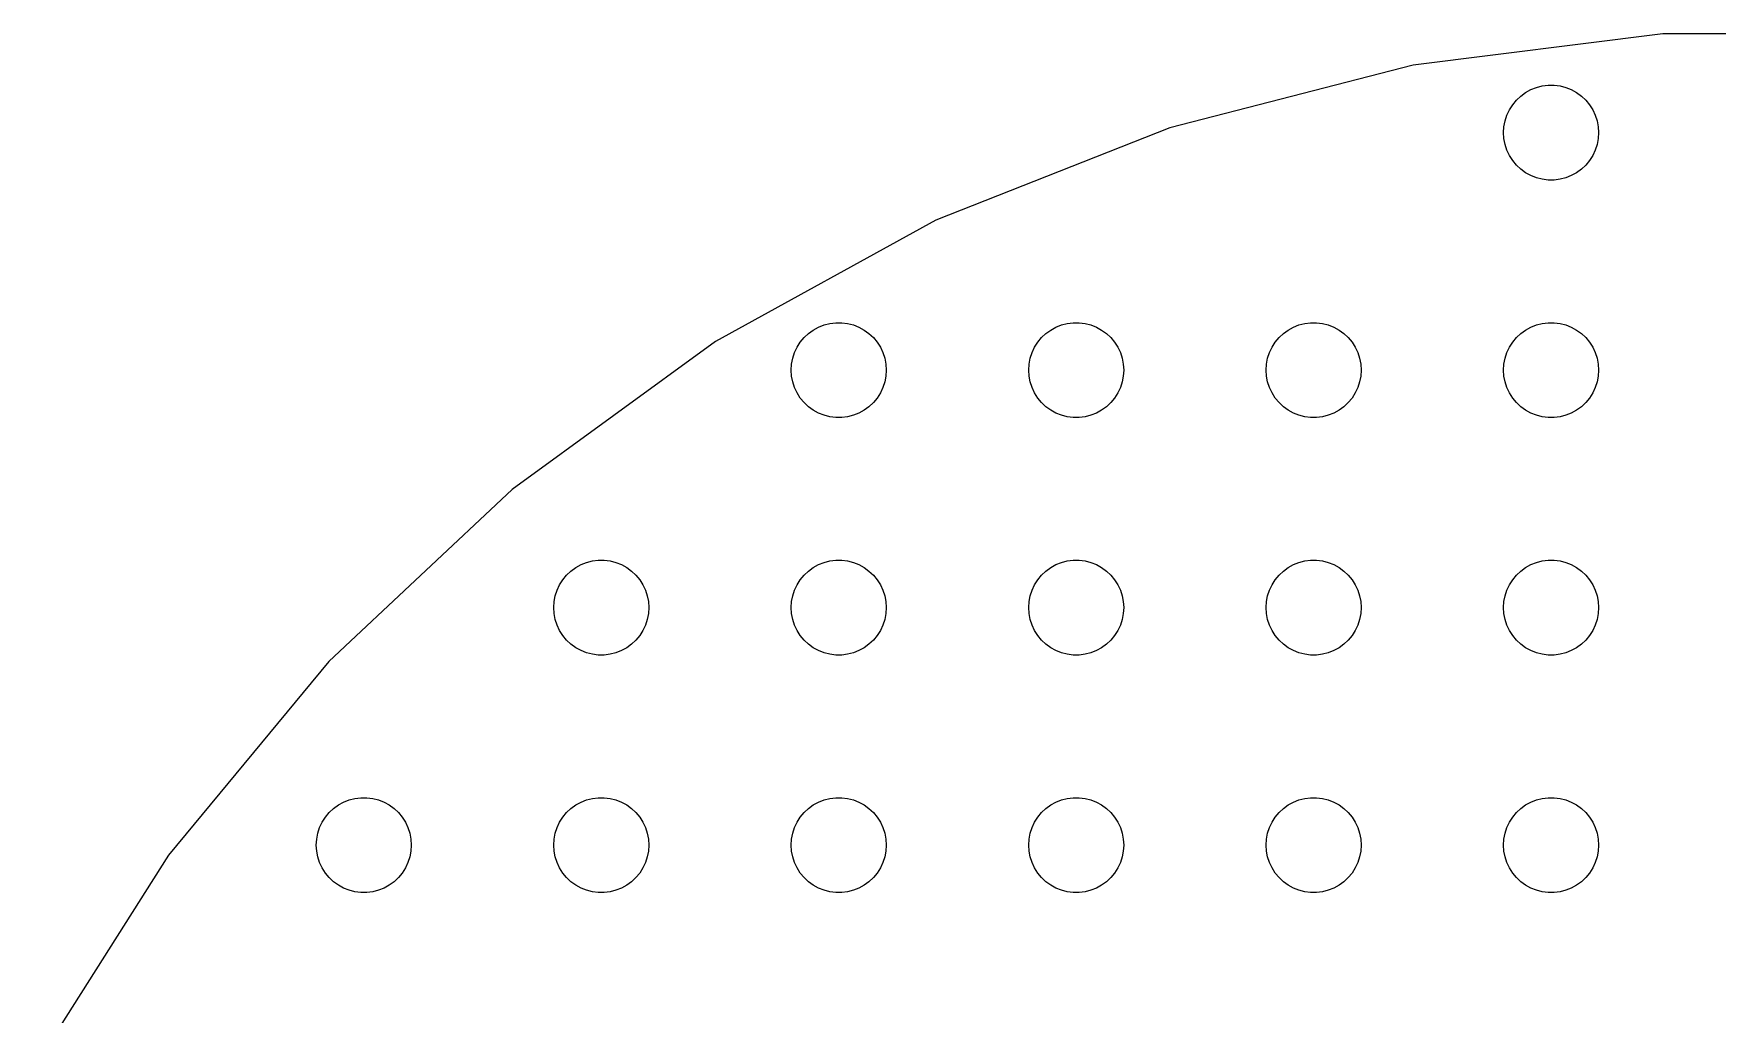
# Model space of a CAD drawing. Header units: metres. Extents: x -126 to 126, y -126 to 126.
# Drawn here: x -110.9 to -4.5, y 64.3 to 126.2 of the extents above; entities that cross this region are included whole.
import ezdxf

# ---------------------------------------------------------------- set-up
doc = ezdxf.new("R2010")
doc.units = ezdxf.units.M

msp = doc.modelspace()

# ---------------------------------------------------------------- linework, layer by layer
for p, q in [((-7.94299, 126.25), (-23.7037, 124.259)), ((7.94299, 126.25), (-7.94299, 126.25)), ((-23.7037, 124.259), (-39.0906, 120.309)), ((-17.1869, 122.054), (-16.9123, 122.312)), ((-16.9123, 122.312), (-16.6075, 122.533)), ((-16.6075, 122.533), (-16.2773, 122.714)), ((-16.2773, 122.714), (-15.927, 122.853)), ((-15.927, 122.853), (-15.5621, 122.947)), ((-15.5621, 122.947), (-15.1884, 122.994)), ((-15.1884, 122.994), (-14.8116, 122.994)), ((-14.8116, 122.994), (-14.4379, 122.947)), ((-14.4379, 122.947), (-14.0729, 122.853)), ((-14.0729, 122.853), (-13.7227, 122.714)), ((-13.7227, 122.714), (-13.3925, 122.533)), ((-13.3925, 122.533), (-13.0877, 122.312)), ((-13.0877, 122.312), (-12.8131, 122.054)), ((-17.7893, 121.104), (-17.6289, 121.445)), ((-17.6289, 121.445), (-17.427, 121.763)), ((-17.427, 121.763), (-17.1869, 122.054)), ((-12.8131, 122.054), (-12.5729, 121.763)), ((-12.5729, 121.763), (-12.3711, 121.445)), ((-12.3711, 121.445), (-12.2107, 121.104)), ((-39.0906, 120.309), (-53.8611, 114.461)), ((-18, 120), (-17.9763, 120.376)), ((-17.9763, 120.376), (-17.9057, 120.746)), ((-17.9057, 120.746), (-17.7893, 121.104)), ((-12.2107, 121.104), (-12.0942, 120.746)), ((-12.0942, 120.746), (-12.0237, 120.376)), ((-12.0237, 120.376), (-12, 120)), ((-17.9763, 119.624), (-18, 120)), ((-17.9057, 119.254), (-17.9763, 119.624)), ((-17.7893, 118.896), (-17.9057, 119.254)), ((-12.0942, 119.254), (-12.2107, 118.896)), ((-12.0237, 119.624), (-12.0942, 119.254)), ((-12, 120), (-12.0237, 119.624)), ((-17.6289, 118.555), (-17.7893, 118.896)), ((-17.427, 118.237), (-17.6289, 118.555)), ((-17.1869, 117.946), (-17.427, 118.237)), ((-12.5729, 118.237), (-12.8131, 117.946)), ((-12.3711, 118.555), (-12.5729, 118.237)), ((-12.2107, 118.896), (-12.3711, 118.555)), ((-16.9123, 117.688), (-17.1869, 117.946)), ((-16.6075, 117.467), (-16.9123, 117.688)), ((-16.2773, 117.286), (-16.6075, 117.467)), ((-15.927, 117.147), (-16.2773, 117.286)), ((-15.5621, 117.053), (-15.927, 117.147)), ((-15.1884, 117.006), (-15.5621, 117.053)), ((-14.8116, 117.006), (-15.1884, 117.006)), ((-14.4379, 117.053), (-14.8116, 117.006)), ((-14.0729, 117.147), (-14.4379, 117.053)), ((-13.7227, 117.286), (-14.0729, 117.147)), ((-13.3925, 117.467), (-13.7227, 117.286)), ((-13.0877, 117.688), (-13.3925, 117.467)), ((-12.8131, 117.946), (-13.0877, 117.688)), ((-53.8611, 114.461), (-67.7821, 106.807)), ((-61.9123, 107.312), (-61.6075, 107.533)), ((-61.6075, 107.533), (-61.2773, 107.714)), ((-61.2773, 107.714), (-60.927, 107.853)), ((-60.927, 107.853), (-60.5621, 107.947)), ((-60.5621, 107.947), (-60.1884, 107.994)), ((-60.1884, 107.994), (-59.8116, 107.994)), ((-59.8116, 107.994), (-59.4379, 107.947)), ((-59.4379, 107.947), (-59.0729, 107.853)), ((-59.0729, 107.853), (-58.7227, 107.714)), ((-58.7227, 107.714), (-58.3925, 107.533)), ((-58.3925, 107.533), (-58.0877, 107.312)), ((-46.9123, 107.312), (-46.6075, 107.533)), ((-46.6075, 107.533), (-46.2773, 107.714)), ((-46.2773, 107.714), (-45.927, 107.853)), ((-45.927, 107.853), (-45.5621, 107.947)), ((-45.5621, 107.947), (-45.1884, 107.994)), ((-45.1884, 107.994), (-44.8116, 107.994)), ((-44.8116, 107.994), (-44.4379, 107.947)), ((-44.4379, 107.947), (-44.0729, 107.853)), ((-44.0729, 107.853), (-43.7227, 107.714)), ((-43.7227, 107.714), (-43.3925, 107.533)), ((-43.3925, 107.533), (-43.0877, 107.312)), ((-31.9123, 107.312), (-31.6075, 107.533)), ((-31.6075, 107.533), (-31.2773, 107.714)), ((-31.2773, 107.714), (-30.927, 107.853)), ((-30.927, 107.853), (-30.5621, 107.947)), ((-30.5621, 107.947), (-30.1884, 107.994)), ((-30.1884, 107.994), (-29.8116, 107.994)), ((-29.8116, 107.994), (-29.4379, 107.947)), ((-29.4379, 107.947), (-29.0729, 107.853)), ((-29.0729, 107.853), (-28.7227, 107.714)), ((-28.7227, 107.714), (-28.3925, 107.533)), ((-28.3925, 107.533), (-28.0877, 107.312)), ((-16.9123, 107.312), (-16.6075, 107.533)), ((-16.6075, 107.533), (-16.2773, 107.714)), ((-16.2773, 107.714), (-15.927, 107.853)), ((-15.927, 107.853), (-15.5621, 107.947)), ((-15.5621, 107.947), (-15.1884, 107.994)), ((-15.1884, 107.994), (-14.8116, 107.994)), ((-14.8116, 107.994), (-14.4379, 107.947)), ((-14.4379, 107.947), (-14.0729, 107.853)), ((-14.0729, 107.853), (-13.7227, 107.714)), ((-13.7227, 107.714), (-13.3925, 107.533)), ((-13.3925, 107.533), (-13.0877, 107.312)), ((-67.7821, 106.807), (-80.6341, 97.4699)), ((-62.7893, 106.104), (-62.6289, 106.445)), ((-62.6289, 106.445), (-62.427, 106.763)), ((-62.427, 106.763), (-62.1869, 107.054)), ((-62.1869, 107.054), (-61.9123, 107.312)), ((-58.0877, 107.312), (-57.8131, 107.054)), ((-57.8131, 107.054), (-57.5729, 106.763)), ((-57.5729, 106.763), (-57.3711, 106.445)), ((-57.3711, 106.445), (-57.2107, 106.104)), ((-47.7893, 106.104), (-47.6289, 106.445)), ((-47.6289, 106.445), (-47.427, 106.763)), ((-47.427, 106.763), (-47.1869, 107.054)), ((-47.1869, 107.054), (-46.9123, 107.312)), ((-43.0877, 107.312), (-42.8131, 107.054)), ((-42.8131, 107.054), (-42.5729, 106.763)), ((-42.5729, 106.763), (-42.3711, 106.445)), ((-42.3711, 106.445), (-42.2107, 106.104)), ((-32.7893, 106.104), (-32.6289, 106.445)), ((-32.6289, 106.445), (-32.427, 106.763)), ((-32.427, 106.763), (-32.1869, 107.054)), ((-32.1869, 107.054), (-31.9123, 107.312)), ((-28.0877, 107.312), (-27.8131, 107.054)), ((-27.8131, 107.054), (-27.5729, 106.763)), ((-27.5729, 106.763), (-27.3711, 106.445)), ((-27.3711, 106.445), (-27.2107, 106.104)), ((-17.7893, 106.104), (-17.6289, 106.445)), ((-17.6289, 106.445), (-17.427, 106.763)), ((-17.427, 106.763), (-17.1869, 107.054)), ((-17.1869, 107.054), (-16.9123, 107.312)), ((-13.0877, 107.312), (-12.8131, 107.054)), ((-12.8131, 107.054), (-12.5729, 106.763)), ((-12.5729, 106.763), (-12.3711, 106.445)), ((-12.3711, 106.445), (-12.2107, 106.104)), ((-63, 105), (-62.9763, 105.376)), ((-62.9763, 105.376), (-62.9057, 105.746)), ((-62.9057, 105.746), (-62.7893, 106.104)), ((-57.2107, 106.104), (-57.0942, 105.746)), ((-57.0942, 105.746), (-57.0237, 105.376)), ((-57.0237, 105.376), (-57, 105)), ((-48, 105), (-47.9763, 105.376)), ((-47.9763, 105.376), (-47.9057, 105.746)), ((-47.9057, 105.746), (-47.7893, 106.104)), ((-42.2107, 106.104), (-42.0942, 105.746)), ((-42.0942, 105.746), (-42.0237, 105.376)), ((-42.0237, 105.376), (-42, 105)), ((-33, 105), (-32.9763, 105.376)), ((-32.9763, 105.376), (-32.9057, 105.746)), ((-32.9057, 105.746), (-32.7893, 106.104)), ((-27.2107, 106.104), (-27.0942, 105.746)), ((-27.0942, 105.746), (-27.0237, 105.376)), ((-27.0237, 105.376), (-27, 105)), ((-18, 105), (-17.9763, 105.376)), ((-17.9763, 105.376), (-17.9057, 105.746)), ((-17.9057, 105.746), (-17.7893, 106.104)), ((-12.2107, 106.104), (-12.0942, 105.746)), ((-12.0942, 105.746), (-12.0237, 105.376)), ((-12.0237, 105.376), (-12, 105)), ((-62.9763, 104.624), (-63, 105)), ((-62.9057, 104.254), (-62.9763, 104.624)), ((-62.7893, 103.896), (-62.9057, 104.254)), ((-57.0942, 104.254), (-57.2107, 103.896)), ((-57.0237, 104.624), (-57.0942, 104.254)), ((-57, 105), (-57.0237, 104.624)), ((-47.9763, 104.624), (-48, 105)), ((-47.9057, 104.254), (-47.9763, 104.624)), ((-47.7893, 103.896), (-47.9057, 104.254)), ((-42.0942, 104.254), (-42.2107, 103.896)), ((-42.0237, 104.624), (-42.0942, 104.254)), ((-42, 105), (-42.0237, 104.624)), ((-32.9763, 104.624), (-33, 105)), ((-32.9057, 104.254), (-32.9763, 104.624)), ((-32.7893, 103.896), (-32.9057, 104.254)), ((-27.0942, 104.254), (-27.2107, 103.896)), ((-27.0237, 104.624), (-27.0942, 104.254)), ((-27, 105), (-27.0237, 104.624)), ((-17.9763, 104.624), (-18, 105)), ((-17.9057, 104.254), (-17.9763, 104.624)), ((-17.7893, 103.896), (-17.9057, 104.254)), ((-12.0942, 104.254), (-12.2107, 103.896)), ((-12.0237, 104.624), (-12.0942, 104.254)), ((-12, 105), (-12.0237, 104.624)), ((-62.6289, 103.555), (-62.7893, 103.896)), ((-62.427, 103.237), (-62.6289, 103.555)), ((-62.1869, 102.946), (-62.427, 103.237)), ((-57.5729, 103.237), (-57.8131, 102.946)), ((-57.3711, 103.555), (-57.5729, 103.237)), ((-57.2107, 103.896), (-57.3711, 103.555)), ((-47.6289, 103.555), (-47.7893, 103.896)), ((-47.427, 103.237), (-47.6289, 103.555)), ((-47.1869, 102.946), (-47.427, 103.237)), ((-42.5729, 103.237), (-42.8131, 102.946)), ((-42.3711, 103.555), (-42.5729, 103.237)), ((-42.2107, 103.896), (-42.3711, 103.555)), ((-32.6289, 103.555), (-32.7893, 103.896)), ((-32.427, 103.237), (-32.6289, 103.555)), ((-32.1869, 102.946), (-32.427, 103.237)), ((-27.5729, 103.237), (-27.8131, 102.946)), ((-27.3711, 103.555), (-27.5729, 103.237)), ((-27.2107, 103.896), (-27.3711, 103.555)), ((-17.6289, 103.555), (-17.7893, 103.896)), ((-17.427, 103.237), (-17.6289, 103.555)), ((-17.1869, 102.946), (-17.427, 103.237)), ((-12.5729, 103.237), (-12.8131, 102.946)), ((-12.3711, 103.555), (-12.5729, 103.237)), ((-12.2107, 103.896), (-12.3711, 103.555)), ((-61.9123, 102.688), (-62.1869, 102.946)), ((-61.6075, 102.467), (-61.9123, 102.688)), ((-61.2773, 102.286), (-61.6075, 102.467)), ((-60.927, 102.147), (-61.2773, 102.286)), ((-60.5621, 102.053), (-60.927, 102.147)), ((-59.0729, 102.147), (-59.4379, 102.053)), ((-58.7227, 102.286), (-59.0729, 102.147)), ((-58.3925, 102.467), (-58.7227, 102.286)), ((-58.0877, 102.688), (-58.3925, 102.467)), ((-57.8131, 102.946), (-58.0877, 102.688)), ((-46.9123, 102.688), (-47.1869, 102.946)), ((-46.6075, 102.467), (-46.9123, 102.688)), ((-46.2773, 102.286), (-46.6075, 102.467)), ((-45.927, 102.147), (-46.2773, 102.286)), ((-45.5621, 102.053), (-45.927, 102.147)), ((-44.0729, 102.147), (-44.4379, 102.053)), ((-43.7227, 102.286), (-44.0729, 102.147)), ((-43.3925, 102.467), (-43.7227, 102.286)), ((-43.0877, 102.688), (-43.3925, 102.467)), ((-42.8131, 102.946), (-43.0877, 102.688)), ((-31.9123, 102.688), (-32.1869, 102.946)), ((-31.6075, 102.467), (-31.9123, 102.688)), ((-31.2773, 102.286), (-31.6075, 102.467)), ((-30.927, 102.147), (-31.2773, 102.286)), ((-30.5621, 102.053), (-30.927, 102.147)), ((-29.0729, 102.147), (-29.4379, 102.053)), ((-28.7227, 102.286), (-29.0729, 102.147)), ((-28.3925, 102.467), (-28.7227, 102.286)), ((-28.0877, 102.688), (-28.3925, 102.467)), ((-27.8131, 102.946), (-28.0877, 102.688)), ((-16.9123, 102.688), (-17.1869, 102.946)), ((-16.6075, 102.467), (-16.9123, 102.688)), ((-16.2773, 102.286), (-16.6075, 102.467)), ((-15.927, 102.147), (-16.2773, 102.286)), ((-15.5621, 102.053), (-15.927, 102.147)), ((-14.0729, 102.147), (-14.4379, 102.053)), ((-13.7227, 102.286), (-14.0729, 102.147)), ((-13.3925, 102.467), (-13.7227, 102.286)), ((-13.0877, 102.688), (-13.3925, 102.467)), ((-12.8131, 102.946), (-13.0877, 102.688)), ((-60.1884, 102.006), (-60.5621, 102.053)), ((-59.8116, 102.006), (-60.1884, 102.006)), ((-59.4379, 102.053), (-59.8116, 102.006)), ((-45.1884, 102.006), (-45.5621, 102.053)), ((-44.8116, 102.006), (-45.1884, 102.006)), ((-44.4379, 102.053), (-44.8116, 102.006)), ((-30.1884, 102.006), (-30.5621, 102.053)), ((-29.8116, 102.006), (-30.1884, 102.006)), ((-29.4379, 102.053), (-29.8116, 102.006)), ((-15.1884, 102.006), (-15.5621, 102.053)), ((-14.8116, 102.006), (-15.1884, 102.006)), ((-14.4379, 102.053), (-14.8116, 102.006)), ((-80.6341, 97.4699), (-92.2145, 86.5952)), ((-76.9123, 92.3115), (-76.6075, 92.533)), ((-76.6075, 92.533), (-76.2773, 92.7145)), ((-76.2773, 92.7145), (-75.927, 92.8532)), ((-75.927, 92.8532), (-75.5621, 92.9469)), ((-75.5621, 92.9469), (-75.1884, 92.9941)), ((-75.1884, 92.9941), (-74.8116, 92.9941)), ((-74.8116, 92.9941), (-74.4379, 92.9469)), ((-74.4379, 92.9469), (-74.073, 92.8532)), ((-74.073, 92.8532), (-73.7227, 92.7145)), ((-73.7227, 92.7145), (-73.3925, 92.533)), ((-73.3925, 92.533), (-73.0877, 92.3115)), ((-61.9123, 92.3115), (-61.6075, 92.533)), ((-61.6075, 92.533), (-61.2773, 92.7145)), ((-61.2773, 92.7145), (-60.927, 92.8532)), ((-60.927, 92.8532), (-60.5621, 92.9469)), ((-60.5621, 92.9469), (-60.1884, 92.9941)), ((-60.1884, 92.9941), (-59.8116, 92.9941)), ((-59.8116, 92.9941), (-59.4379, 92.9469)), ((-59.4379, 92.9469), (-59.0729, 92.8532)), ((-59.0729, 92.8532), (-58.7227, 92.7145)), ((-58.7227, 92.7145), (-58.3925, 92.533)), ((-58.3925, 92.533), (-58.0877, 92.3115)), ((-46.9123, 92.3115), (-46.6075, 92.533)), ((-46.6075, 92.533), (-46.2773, 92.7145)), ((-46.2773, 92.7145), (-45.927, 92.8532)), ((-45.927, 92.8532), (-45.5621, 92.9469)), ((-45.5621, 92.9469), (-45.1884, 92.9941)), ((-45.1884, 92.9941), (-44.8116, 92.9941)), ((-44.8116, 92.9941), (-44.4379, 92.9469)), ((-44.4379, 92.9469), (-44.0729, 92.8532)), ((-44.0729, 92.8532), (-43.7227, 92.7145)), ((-43.7227, 92.7145), (-43.3925, 92.533)), ((-43.3925, 92.533), (-43.0877, 92.3115)), ((-31.9123, 92.3115), (-31.6075, 92.533)), ((-31.6075, 92.533), (-31.2773, 92.7145)), ((-31.2773, 92.7145), (-30.927, 92.8532)), ((-30.927, 92.8532), (-30.5621, 92.9469)), ((-30.5621, 92.9469), (-30.1884, 92.9941)), ((-30.1884, 92.9941), (-29.8116, 92.9941)), ((-29.8116, 92.9941), (-29.4379, 92.9469)), ((-29.4379, 92.9469), (-29.0729, 92.8532)), ((-29.0729, 92.8532), (-28.7227, 92.7145)), ((-28.7227, 92.7145), (-28.3925, 92.533)), ((-28.3925, 92.533), (-28.0877, 92.3115)), ((-16.9123, 92.3115), (-16.6075, 92.533)), ((-16.6075, 92.533), (-16.2773, 92.7145)), ((-16.2773, 92.7145), (-15.927, 92.8532)), ((-15.927, 92.8532), (-15.5621, 92.9469)), ((-15.5621, 92.9469), (-15.1884, 92.9941)), ((-15.1884, 92.9941), (-14.8116, 92.9941)), ((-14.8116, 92.9941), (-14.4379, 92.9469)), ((-14.4379, 92.9469), (-14.0729, 92.8532)), ((-14.0729, 92.8532), (-13.7227, 92.7145)), ((-13.7227, 92.7145), (-13.3925, 92.533)), ((-13.3925, 92.533), (-13.0877, 92.3115)), ((-77.6289, 91.4453), (-77.427, 91.7634)), ((-77.427, 91.7634), (-77.1869, 92.0536)), ((-77.1869, 92.0536), (-76.9123, 92.3115)), ((-73.0877, 92.3115), (-72.8131, 92.0536)), ((-72.8131, 92.0536), (-72.573, 91.7634)), ((-72.573, 91.7634), (-72.3711, 91.4453)), ((-62.6289, 91.4453), (-62.427, 91.7634)), ((-62.427, 91.7634), (-62.1869, 92.0536)), ((-62.1869, 92.0536), (-61.9123, 92.3115)), ((-58.0877, 92.3115), (-57.8131, 92.0536)), ((-57.8131, 92.0536), (-57.5729, 91.7634)), ((-57.5729, 91.7634), (-57.3711, 91.4453)), ((-47.6289, 91.4453), (-47.427, 91.7634)), ((-47.427, 91.7634), (-47.1869, 92.0536)), ((-47.1869, 92.0536), (-46.9123, 92.3115)), ((-43.0877, 92.3115), (-42.8131, 92.0536)), ((-42.8131, 92.0536), (-42.5729, 91.7634)), ((-42.5729, 91.7634), (-42.3711, 91.4453)), ((-32.6289, 91.4453), (-32.427, 91.7634)), ((-32.427, 91.7634), (-32.1869, 92.0536)), ((-32.1869, 92.0536), (-31.9123, 92.3115)), ((-28.0877, 92.3115), (-27.8131, 92.0536)), ((-27.8131, 92.0536), (-27.5729, 91.7634)), ((-27.5729, 91.7634), (-27.3711, 91.4453)), ((-17.6289, 91.4453), (-17.427, 91.7634)), ((-17.427, 91.7634), (-17.1869, 92.0536)), ((-17.1869, 92.0536), (-16.9123, 92.3115)), ((-13.0877, 92.3115), (-12.8131, 92.0536)), ((-12.8131, 92.0536), (-12.5729, 91.7634)), ((-12.5729, 91.7634), (-12.3711, 91.4453)), ((-77.9763, 90.376), (-77.9057, 90.7461)), ((-77.9057, 90.7461), (-77.7893, 91.1044)), ((-77.7893, 91.1044), (-77.6289, 91.4453)), ((-72.3711, 91.4453), (-72.2107, 91.1044)), ((-72.2107, 91.1044), (-72.0943, 90.7461)), ((-72.0943, 90.7461), (-72.0237, 90.376)), ((-62.9763, 90.376), (-62.9057, 90.7461)), ((-62.9057, 90.7461), (-62.7893, 91.1044)), ((-62.7893, 91.1044), (-62.6289, 91.4453)), ((-57.3711, 91.4453), (-57.2107, 91.1044)), ((-57.2107, 91.1044), (-57.0942, 90.7461)), ((-57.0942, 90.7461), (-57.0237, 90.376)), ((-47.9763, 90.376), (-47.9057, 90.7461)), ((-47.9057, 90.7461), (-47.7893, 91.1044)), ((-47.7893, 91.1044), (-47.6289, 91.4453)), ((-42.3711, 91.4453), (-42.2107, 91.1044)), ((-42.2107, 91.1044), (-42.0942, 90.7461)), ((-42.0942, 90.7461), (-42.0237, 90.376)), ((-32.9763, 90.376), (-32.9057, 90.7461)), ((-32.9057, 90.7461), (-32.7893, 91.1044)), ((-32.7893, 91.1044), (-32.6289, 91.4453)), ((-27.3711, 91.4453), (-27.2107, 91.1044)), ((-27.2107, 91.1044), (-27.0942, 90.7461)), ((-27.0942, 90.7461), (-27.0237, 90.376)), ((-17.9763, 90.376), (-17.9057, 90.7461)), ((-17.9057, 90.7461), (-17.7893, 91.1044)), ((-17.7893, 91.1044), (-17.6289, 91.4453)), ((-12.3711, 91.4453), (-12.2107, 91.1044)), ((-12.2107, 91.1044), (-12.0942, 90.7461)), ((-12.0942, 90.7461), (-12.0237, 90.376)), ((-78, 90), (-77.9763, 90.376)), ((-77.9763, 89.624), (-78, 90)), ((-77.9057, 89.2539), (-77.9763, 89.624)), ((-72.0237, 89.624), (-72.0943, 89.2539)), ((-72.0237, 90.376), (-72, 90)), ((-72, 90), (-72.0237, 89.624)), ((-63, 90), (-62.9763, 90.376)), ((-62.9763, 89.624), (-63, 90)), ((-62.9057, 89.2539), (-62.9763, 89.624)), ((-57.0237, 89.624), (-57.0942, 89.2539)), ((-57.0237, 90.376), (-57, 90)), ((-57, 90), (-57.0237, 89.624)), ((-48, 90), (-47.9763, 90.376)), ((-47.9763, 89.624), (-48, 90)), ((-47.9057, 89.2539), (-47.9763, 89.624)), ((-42.0237, 89.624), (-42.0942, 89.2539)), ((-42.0237, 90.376), (-42, 90)), ((-42, 90), (-42.0237, 89.624)), ((-33, 90), (-32.9763, 90.376)), ((-32.9763, 89.624), (-33, 90)), ((-32.9057, 89.2539), (-32.9763, 89.624)), ((-27.0237, 89.624), (-27.0942, 89.2539)), ((-27.0237, 90.376), (-27, 90)), ((-27, 90), (-27.0237, 89.624)), ((-18, 90), (-17.9763, 90.376)), ((-17.9763, 89.624), (-18, 90)), ((-17.9057, 89.2539), (-17.9763, 89.624)), ((-12.0237, 89.624), (-12.0942, 89.2539)), ((-12.0237, 90.376), (-12, 90)), ((-12, 90), (-12.0237, 89.624)), ((-77.7893, 88.8956), (-77.9057, 89.2539)), ((-77.6289, 88.5547), (-77.7893, 88.8956)), ((-77.427, 88.2366), (-77.6289, 88.5547)), ((-72.3711, 88.5547), (-72.573, 88.2366)), ((-72.2107, 88.8956), (-72.3711, 88.5547)), ((-72.0943, 89.2539), (-72.2107, 88.8956)), ((-62.7893, 88.8956), (-62.9057, 89.2539)), ((-62.6289, 88.5547), (-62.7893, 88.8956)), ((-62.427, 88.2366), (-62.6289, 88.5547)), ((-57.3711, 88.5547), (-57.5729, 88.2366)), ((-57.2107, 88.8956), (-57.3711, 88.5547)), ((-57.0942, 89.2539), (-57.2107, 88.8956)), ((-47.7893, 88.8956), (-47.9057, 89.2539)), ((-47.6289, 88.5547), (-47.7893, 88.8956)), ((-47.427, 88.2366), (-47.6289, 88.5547)), ((-42.3711, 88.5547), (-42.5729, 88.2366)), ((-42.2107, 88.8956), (-42.3711, 88.5547)), ((-42.0942, 89.2539), (-42.2107, 88.8956)), ((-32.7893, 88.8956), (-32.9057, 89.2539)), ((-32.6289, 88.5547), (-32.7893, 88.8956)), ((-32.427, 88.2366), (-32.6289, 88.5547)), ((-27.3711, 88.5547), (-27.5729, 88.2366)), ((-27.2107, 88.8956), (-27.3711, 88.5547)), ((-27.0942, 89.2539), (-27.2107, 88.8956)), ((-17.7893, 88.8956), (-17.9057, 89.2539)), ((-17.6289, 88.5547), (-17.7893, 88.8956)), ((-17.427, 88.2366), (-17.6289, 88.5547)), ((-12.3711, 88.5547), (-12.5729, 88.2366)), ((-12.2107, 88.8956), (-12.3711, 88.5547)), ((-12.0942, 89.2539), (-12.2107, 88.8956)), ((-77.1869, 87.9464), (-77.427, 88.2366)), ((-76.9123, 87.6885), (-77.1869, 87.9464)), ((-76.6075, 87.467), (-76.9123, 87.6885)), ((-76.2773, 87.2855), (-76.6075, 87.467)), ((-75.927, 87.1468), (-76.2773, 87.2855)), ((-73.7227, 87.2855), (-74.073, 87.1468)), ((-73.3925, 87.467), (-73.7227, 87.2855)), ((-73.0877, 87.6885), (-73.3925, 87.467)), ((-72.8131, 87.9464), (-73.0877, 87.6885)), ((-72.573, 88.2366), (-72.8131, 87.9464)), ((-62.1869, 87.9464), (-62.427, 88.2366)), ((-61.9123, 87.6885), (-62.1869, 87.9464)), ((-61.6075, 87.467), (-61.9123, 87.6885)), ((-61.2773, 87.2855), (-61.6075, 87.467)), ((-60.927, 87.1468), (-61.2773, 87.2855)), ((-58.7227, 87.2855), (-59.0729, 87.1468)), ((-58.3925, 87.467), (-58.7227, 87.2855)), ((-58.0877, 87.6885), (-58.3925, 87.467)), ((-57.8131, 87.9464), (-58.0877, 87.6885)), ((-57.5729, 88.2366), (-57.8131, 87.9464)), ((-47.1869, 87.9464), (-47.427, 88.2366)), ((-46.9123, 87.6885), (-47.1869, 87.9464)), ((-46.6075, 87.467), (-46.9123, 87.6885)), ((-46.2773, 87.2855), (-46.6075, 87.467)), ((-45.927, 87.1468), (-46.2773, 87.2855)), ((-43.7227, 87.2855), (-44.0729, 87.1468)), ((-43.3925, 87.467), (-43.7227, 87.2855)), ((-43.0877, 87.6885), (-43.3925, 87.467)), ((-42.8131, 87.9464), (-43.0877, 87.6885)), ((-42.5729, 88.2366), (-42.8131, 87.9464)), ((-32.1869, 87.9464), (-32.427, 88.2366)), ((-31.9123, 87.6885), (-32.1869, 87.9464)), ((-31.6075, 87.467), (-31.9123, 87.6885)), ((-31.2773, 87.2855), (-31.6075, 87.467)), ((-30.927, 87.1468), (-31.2773, 87.2855)), ((-28.7227, 87.2855), (-29.0729, 87.1468)), ((-28.3925, 87.467), (-28.7227, 87.2855)), ((-28.0877, 87.6885), (-28.3925, 87.467)), ((-27.8131, 87.9464), (-28.0877, 87.6885)), ((-27.5729, 88.2366), (-27.8131, 87.9464)), ((-17.1869, 87.9464), (-17.427, 88.2366)), ((-16.9123, 87.6885), (-17.1869, 87.9464)), ((-16.6075, 87.467), (-16.9123, 87.6885)), ((-16.2773, 87.2855), (-16.6075, 87.467)), ((-15.927, 87.1468), (-16.2773, 87.2855)), ((-13.7227, 87.2855), (-14.0729, 87.1468)), ((-13.3925, 87.467), (-13.7227, 87.2855)), ((-13.0877, 87.6885), (-13.3925, 87.467)), ((-12.8131, 87.9464), (-13.0877, 87.6885)), ((-12.5729, 88.2366), (-12.8131, 87.9464)), ((-92.2145, 86.5952), (-102.341, 74.3548)), ((-75.5621, 87.0531), (-75.927, 87.1468)), ((-75.1884, 87.0059), (-75.5621, 87.0531)), ((-74.8116, 87.0059), (-75.1884, 87.0059)), ((-74.4379, 87.0531), (-74.8116, 87.0059)), ((-74.073, 87.1468), (-74.4379, 87.0531)), ((-60.5621, 87.0531), (-60.927, 87.1468)), ((-60.1884, 87.0059), (-60.5621, 87.0531)), ((-59.8116, 87.0059), (-60.1884, 87.0059)), ((-59.4379, 87.0531), (-59.8116, 87.0059)), ((-59.0729, 87.1468), (-59.4379, 87.0531)), ((-45.5621, 87.0531), (-45.927, 87.1468)), ((-45.1884, 87.0059), (-45.5621, 87.0531)), ((-44.8116, 87.0059), (-45.1884, 87.0059)), ((-44.4379, 87.0531), (-44.8116, 87.0059)), ((-44.0729, 87.1468), (-44.4379, 87.0531)), ((-30.5621, 87.0531), (-30.927, 87.1468)), ((-30.1884, 87.0059), (-30.5621, 87.0531)), ((-29.8116, 87.0059), (-30.1884, 87.0059)), ((-29.4379, 87.0531), (-29.8116, 87.0059)), ((-29.0729, 87.1468), (-29.4379, 87.0531)), ((-15.5621, 87.0531), (-15.927, 87.1468)), ((-15.1884, 87.0059), (-15.5621, 87.0531)), ((-14.8116, 87.0059), (-15.1884, 87.0059)), ((-14.4379, 87.0531), (-14.8116, 87.0059)), ((-14.0729, 87.1468), (-14.4379, 87.0531)), ((-91.6075, 77.533), (-91.2773, 77.7145)), ((-91.2773, 77.7145), (-90.927, 77.8532)), ((-90.927, 77.8532), (-90.5621, 77.9469)), ((-90.5621, 77.9469), (-90.1884, 77.9941)), ((-90.1884, 77.9941), (-89.8116, 77.9941)), ((-89.8116, 77.9941), (-89.4379, 77.9469)), ((-89.4379, 77.9469), (-89.073, 77.8532)), ((-89.073, 77.8532), (-88.7227, 77.7145)), ((-88.7227, 77.7145), (-88.3925, 77.533)), ((-76.6075, 77.533), (-76.2773, 77.7145)), ((-76.2773, 77.7145), (-75.927, 77.8532)), ((-75.927, 77.8532), (-75.5621, 77.9469)), ((-75.5621, 77.9469), (-75.1884, 77.9941)), ((-75.1884, 77.9941), (-74.8116, 77.9941)), ((-74.8116, 77.9941), (-74.4379, 77.9469)), ((-74.4379, 77.9469), (-74.073, 77.8532)), ((-74.073, 77.8532), (-73.7227, 77.7145)), ((-73.7227, 77.7145), (-73.3925, 77.533)), ((-61.6075, 77.533), (-61.2773, 77.7145)), ((-61.2773, 77.7145), (-60.927, 77.8532)), ((-60.927, 77.8532), (-60.5621, 77.9469)), ((-60.5621, 77.9469), (-60.1884, 77.9941)), ((-60.1884, 77.9941), (-59.8116, 77.9941)), ((-59.8116, 77.9941), (-59.4379, 77.9469)), ((-59.4379, 77.9469), (-59.0729, 77.8532)), ((-59.0729, 77.8532), (-58.7227, 77.7145)), ((-58.7227, 77.7145), (-58.3925, 77.533)), ((-46.6075, 77.533), (-46.2773, 77.7145)), ((-46.2773, 77.7145), (-45.927, 77.8532)), ((-45.927, 77.8532), (-45.5621, 77.9469)), ((-45.5621, 77.9469), (-45.1884, 77.9941)), ((-45.1884, 77.9941), (-44.8116, 77.9941)), ((-44.8116, 77.9941), (-44.4379, 77.9469)), ((-44.4379, 77.9469), (-44.0729, 77.8532)), ((-44.0729, 77.8532), (-43.7227, 77.7145)), ((-43.7227, 77.7145), (-43.3925, 77.533)), ((-31.6075, 77.533), (-31.2773, 77.7145)), ((-31.2773, 77.7145), (-30.927, 77.8532)), ((-30.927, 77.8532), (-30.5621, 77.9469)), ((-30.5621, 77.9469), (-30.1884, 77.9941)), ((-30.1884, 77.9941), (-29.8116, 77.9941)), ((-29.8116, 77.9941), (-29.4379, 77.9469)), ((-29.4379, 77.9469), (-29.0729, 77.8532)), ((-29.0729, 77.8532), (-28.7227, 77.7145)), ((-28.7227, 77.7145), (-28.3925, 77.533)), ((-16.6075, 77.533), (-16.2773, 77.7145)), ((-16.2773, 77.7145), (-15.927, 77.8532)), ((-15.927, 77.8532), (-15.5621, 77.9469)), ((-15.5621, 77.9469), (-15.1884, 77.9941)), ((-15.1884, 77.9941), (-14.8116, 77.9941)), ((-14.8116, 77.9941), (-14.4379, 77.9469)), ((-14.4379, 77.9469), (-14.0729, 77.8532)), ((-14.0729, 77.8532), (-13.7227, 77.7145)), ((-13.7227, 77.7145), (-13.3925, 77.533)), ((-92.6289, 76.4453), (-92.427, 76.7634)), ((-92.427, 76.7634), (-92.1869, 77.0536)), ((-92.1869, 77.0536), (-91.9123, 77.3115)), ((-91.9123, 77.3115), (-91.6075, 77.533)), ((-88.3925, 77.533), (-88.0877, 77.3115)), ((-88.0877, 77.3115), (-87.8131, 77.0536)), ((-87.8131, 77.0536), (-87.573, 76.7634)), ((-87.573, 76.7634), (-87.3711, 76.4453)), ((-77.6289, 76.4453), (-77.427, 76.7634)), ((-77.427, 76.7634), (-77.1869, 77.0536)), ((-77.1869, 77.0536), (-76.9123, 77.3115)), ((-76.9123, 77.3115), (-76.6075, 77.533)), ((-73.3925, 77.533), (-73.0877, 77.3115)), ((-73.0877, 77.3115), (-72.8131, 77.0536)), ((-72.8131, 77.0536), (-72.573, 76.7634)), ((-72.573, 76.7634), (-72.3711, 76.4453)), ((-62.6289, 76.4453), (-62.427, 76.7634)), ((-62.427, 76.7634), (-62.1869, 77.0536)), ((-62.1869, 77.0536), (-61.9123, 77.3115)), ((-61.9123, 77.3115), (-61.6075, 77.533)), ((-58.3925, 77.533), (-58.0877, 77.3115)), ((-58.0877, 77.3115), (-57.8131, 77.0536)), ((-57.8131, 77.0536), (-57.5729, 76.7634)), ((-57.5729, 76.7634), (-57.3711, 76.4453)), ((-47.6289, 76.4453), (-47.427, 76.7634)), ((-47.427, 76.7634), (-47.1869, 77.0536)), ((-47.1869, 77.0536), (-46.9123, 77.3115)), ((-46.9123, 77.3115), (-46.6075, 77.533)), ((-43.3925, 77.533), (-43.0877, 77.3115)), ((-43.0877, 77.3115), (-42.8131, 77.0536)), ((-42.8131, 77.0536), (-42.5729, 76.7634)), ((-42.5729, 76.7634), (-42.3711, 76.4453)), ((-32.6289, 76.4453), (-32.427, 76.7634)), ((-32.427, 76.7634), (-32.1869, 77.0536)), ((-32.1869, 77.0536), (-31.9123, 77.3115)), ((-31.9123, 77.3115), (-31.6075, 77.533)), ((-28.3925, 77.533), (-28.0877, 77.3115)), ((-28.0877, 77.3115), (-27.8131, 77.0536)), ((-27.8131, 77.0536), (-27.5729, 76.7634)), ((-27.5729, 76.7634), (-27.3711, 76.4453)), ((-17.6289, 76.4453), (-17.427, 76.7634)), ((-17.427, 76.7634), (-17.1869, 77.0536)), ((-17.1869, 77.0536), (-16.9123, 77.3115)), ((-16.9123, 77.3115), (-16.6075, 77.533)), ((-13.3925, 77.533), (-13.0877, 77.3115)), ((-13.0877, 77.3115), (-12.8131, 77.0536)), ((-12.8131, 77.0536), (-12.5729, 76.7634)), ((-12.5729, 76.7634), (-12.3711, 76.4453)), ((-92.9763, 75.376), (-92.9057, 75.7461)), ((-92.9057, 75.7461), (-92.7893, 76.1044)), ((-92.7893, 76.1044), (-92.6289, 76.4453)), ((-87.3711, 76.4453), (-87.2107, 76.1044)), ((-87.2107, 76.1044), (-87.0943, 75.7461)), ((-87.0943, 75.7461), (-87.0237, 75.376)), ((-77.9763, 75.376), (-77.9057, 75.7461)), ((-77.9057, 75.7461), (-77.7893, 76.1044)), ((-77.7893, 76.1044), (-77.6289, 76.4453)), ((-72.3711, 76.4453), (-72.2107, 76.1044)), ((-72.2107, 76.1044), (-72.0943, 75.7461)), ((-72.0943, 75.7461), (-72.0237, 75.376)), ((-62.9763, 75.376), (-62.9057, 75.7461)), ((-62.9057, 75.7461), (-62.7893, 76.1044)), ((-62.7893, 76.1044), (-62.6289, 76.4453)), ((-57.3711, 76.4453), (-57.2107, 76.1044)), ((-57.2107, 76.1044), (-57.0942, 75.7461)), ((-57.0942, 75.7461), (-57.0237, 75.376)), ((-47.9763, 75.376), (-47.9057, 75.7461)), ((-47.9057, 75.7461), (-47.7893, 76.1044)), ((-47.7893, 76.1044), (-47.6289, 76.4453)), ((-42.3711, 76.4453), (-42.2107, 76.1044)), ((-42.2107, 76.1044), (-42.0942, 75.7461)), ((-42.0942, 75.7461), (-42.0237, 75.376)), ((-32.9763, 75.376), (-32.9057, 75.7461)), ((-32.9057, 75.7461), (-32.7893, 76.1044)), ((-32.7893, 76.1044), (-32.6289, 76.4453)), ((-27.3711, 76.4453), (-27.2107, 76.1044)), ((-27.2107, 76.1044), (-27.0942, 75.7461)), ((-27.0942, 75.7461), (-27.0237, 75.376)), ((-17.9763, 75.376), (-17.9057, 75.7461)), ((-17.9057, 75.7461), (-17.7893, 76.1044)), ((-17.7893, 76.1044), (-17.6289, 76.4453)), ((-12.3711, 76.4453), (-12.2107, 76.1044)), ((-12.2107, 76.1044), (-12.0942, 75.7461)), ((-12.0942, 75.7461), (-12.0237, 75.376)), ((-93, 75), (-92.9763, 75.376)), ((-92.9763, 74.624), (-93, 75)), ((-92.9057, 74.2539), (-92.9763, 74.624)), ((-87.0237, 74.624), (-87.0943, 74.2539)), ((-87.0237, 75.376), (-87, 75)), ((-87, 75), (-87.0237, 74.624)), ((-78, 75), (-77.9763, 75.376)), ((-77.9763, 74.624), (-78, 75)), ((-77.9057, 74.2539), (-77.9763, 74.624)), ((-72.0237, 74.624), (-72.0943, 74.2539)), ((-72.0237, 75.376), (-72, 75)), ((-72, 75), (-72.0237, 74.624)), ((-63, 75), (-62.9763, 75.376)), ((-62.9763, 74.624), (-63, 75)), ((-62.9057, 74.2539), (-62.9763, 74.624)), ((-57.0237, 74.624), (-57.0942, 74.2539)), ((-57.0237, 75.376), (-57, 75)), ((-57, 75), (-57.0237, 74.624)), ((-48, 75), (-47.9763, 75.376)), ((-47.9763, 74.624), (-48, 75)), ((-47.9057, 74.2539), (-47.9763, 74.624)), ((-42.0237, 74.624), (-42.0942, 74.2539)), ((-42.0237, 75.376), (-42, 75)), ((-42, 75), (-42.0237, 74.624)), ((-33, 75), (-32.9763, 75.376)), ((-32.9763, 74.624), (-33, 75)), ((-32.9057, 74.2539), (-32.9763, 74.624)), ((-27.0237, 74.624), (-27.0942, 74.2539)), ((-27.0237, 75.376), (-27, 75)), ((-27, 75), (-27.0237, 74.624)), ((-18, 75), (-17.9763, 75.376)), ((-17.9763, 74.624), (-18, 75)), ((-17.9057, 74.2539), (-17.9763, 74.624)), ((-12.0237, 74.624), (-12.0942, 74.2539)), ((-12.0237, 75.376), (-12, 75)), ((-12, 75), (-12.0237, 74.624)), ((-102.341, 74.3548), (-110.853, 60.9418)), ((-92.7893, 73.8956), (-92.9057, 74.2539)), ((-92.6289, 73.5547), (-92.7893, 73.8956)), ((-92.427, 73.2366), (-92.6289, 73.5547)), ((-87.3711, 73.5547), (-87.573, 73.2366)), ((-87.2107, 73.8956), (-87.3711, 73.5547)), ((-87.0943, 74.2539), (-87.2107, 73.8956)), ((-77.7893, 73.8956), (-77.9057, 74.2539)), ((-77.6289, 73.5547), (-77.7893, 73.8956)), ((-77.427, 73.2366), (-77.6289, 73.5547)), ((-72.3711, 73.5547), (-72.573, 73.2366)), ((-72.2107, 73.8956), (-72.3711, 73.5547)), ((-72.0943, 74.2539), (-72.2107, 73.8956)), ((-62.7893, 73.8956), (-62.9057, 74.2539)), ((-62.6289, 73.5547), (-62.7893, 73.8956)), ((-62.427, 73.2366), (-62.6289, 73.5547)), ((-57.3711, 73.5547), (-57.5729, 73.2366)), ((-57.2107, 73.8956), (-57.3711, 73.5547)), ((-57.0942, 74.2539), (-57.2107, 73.8956)), ((-47.7893, 73.8956), (-47.9057, 74.2539)), ((-47.6289, 73.5547), (-47.7893, 73.8956)), ((-47.427, 73.2366), (-47.6289, 73.5547)), ((-42.3711, 73.5547), (-42.5729, 73.2366)), ((-42.2107, 73.8956), (-42.3711, 73.5547)), ((-42.0942, 74.2539), (-42.2107, 73.8956)), ((-32.7893, 73.8956), (-32.9057, 74.2539)), ((-32.6289, 73.5547), (-32.7893, 73.8956)), ((-32.427, 73.2366), (-32.6289, 73.5547)), ((-27.3711, 73.5547), (-27.5729, 73.2366)), ((-27.2107, 73.8956), (-27.3711, 73.5547)), ((-27.0942, 74.2539), (-27.2107, 73.8956)), ((-17.7893, 73.8956), (-17.9057, 74.2539)), ((-17.6289, 73.5547), (-17.7893, 73.8956)), ((-17.427, 73.2366), (-17.6289, 73.5547)), ((-12.3711, 73.5547), (-12.5729, 73.2366)), ((-12.2107, 73.8956), (-12.3711, 73.5547)), ((-12.0942, 74.2539), (-12.2107, 73.8956)), ((-92.1869, 72.9464), (-92.427, 73.2366)), ((-91.9123, 72.6885), (-92.1869, 72.9464)), ((-91.6075, 72.467), (-91.9123, 72.6885)), ((-91.2773, 72.2855), (-91.6075, 72.467)), ((-88.3925, 72.467), (-88.7227, 72.2855)), ((-88.0877, 72.6885), (-88.3925, 72.467)), ((-87.8131, 72.9464), (-88.0877, 72.6885)), ((-87.573, 73.2366), (-87.8131, 72.9464)), ((-77.1869, 72.9464), (-77.427, 73.2366)), ((-76.9123, 72.6885), (-77.1869, 72.9464)), ((-76.6075, 72.467), (-76.9123, 72.6885)), ((-76.2773, 72.2855), (-76.6075, 72.467)), ((-73.3925, 72.467), (-73.7227, 72.2855)), ((-73.0877, 72.6885), (-73.3925, 72.467)), ((-72.8131, 72.9464), (-73.0877, 72.6885)), ((-72.573, 73.2366), (-72.8131, 72.9464)), ((-62.1869, 72.9464), (-62.427, 73.2366)), ((-61.9123, 72.6885), (-62.1869, 72.9464)), ((-61.6075, 72.467), (-61.9123, 72.6885)), ((-61.2773, 72.2855), (-61.6075, 72.467)), ((-58.3925, 72.467), (-58.7227, 72.2855)), ((-58.0877, 72.6885), (-58.3925, 72.467)), ((-57.8131, 72.9464), (-58.0877, 72.6885)), ((-57.5729, 73.2366), (-57.8131, 72.9464)), ((-47.1869, 72.9464), (-47.427, 73.2366)), ((-46.9123, 72.6885), (-47.1869, 72.9464)), ((-46.6075, 72.467), (-46.9123, 72.6885)), ((-46.2773, 72.2855), (-46.6075, 72.467)), ((-43.3925, 72.467), (-43.7227, 72.2855)), ((-43.0877, 72.6885), (-43.3925, 72.467)), ((-42.8131, 72.9464), (-43.0877, 72.6885)), ((-42.5729, 73.2366), (-42.8131, 72.9464)), ((-32.1869, 72.9464), (-32.427, 73.2366)), ((-31.9123, 72.6885), (-32.1869, 72.9464)), ((-31.6075, 72.467), (-31.9123, 72.6885)), ((-31.2773, 72.2855), (-31.6075, 72.467)), ((-28.3925, 72.467), (-28.7227, 72.2855)), ((-28.0877, 72.6885), (-28.3925, 72.467)), ((-27.8131, 72.9464), (-28.0877, 72.6885)), ((-27.5729, 73.2366), (-27.8131, 72.9464)), ((-17.1869, 72.9464), (-17.427, 73.2366)), ((-16.9123, 72.6885), (-17.1869, 72.9464)), ((-16.6075, 72.467), (-16.9123, 72.6885)), ((-16.2773, 72.2855), (-16.6075, 72.467)), ((-13.3925, 72.467), (-13.7227, 72.2855)), ((-13.0877, 72.6885), (-13.3925, 72.467)), ((-12.8131, 72.9464), (-13.0877, 72.6885)), ((-12.5729, 73.2366), (-12.8131, 72.9464)), ((-90.927, 72.1468), (-91.2773, 72.2855)), ((-90.5621, 72.0531), (-90.927, 72.1468)), ((-90.1884, 72.0059), (-90.5621, 72.0531)), ((-89.8116, 72.0059), (-90.1884, 72.0059)), ((-89.4379, 72.0531), (-89.8116, 72.0059)), ((-89.073, 72.1468), (-89.4379, 72.0531)), ((-88.7227, 72.2855), (-89.073, 72.1468)), ((-75.927, 72.1468), (-76.2773, 72.2855)), ((-75.5621, 72.0531), (-75.927, 72.1468)), ((-75.1884, 72.0059), (-75.5621, 72.0531)), ((-74.8116, 72.0059), (-75.1884, 72.0059)), ((-74.4379, 72.0531), (-74.8116, 72.0059)), ((-74.073, 72.1468), (-74.4379, 72.0531)), ((-73.7227, 72.2855), (-74.073, 72.1468)), ((-60.927, 72.1468), (-61.2773, 72.2855)), ((-60.5621, 72.0531), (-60.927, 72.1468)), ((-60.1884, 72.0059), (-60.5621, 72.0531)), ((-59.8116, 72.0059), (-60.1884, 72.0059)), ((-59.4379, 72.0531), (-59.8116, 72.0059)), ((-59.0729, 72.1468), (-59.4379, 72.0531)), ((-58.7227, 72.2855), (-59.0729, 72.1468)), ((-45.927, 72.1468), (-46.2773, 72.2855)), ((-45.5621, 72.0531), (-45.927, 72.1468)), ((-45.1884, 72.0059), (-45.5621, 72.0531)), ((-44.8116, 72.0059), (-45.1884, 72.0059)), ((-44.4379, 72.0531), (-44.8116, 72.0059)), ((-44.0729, 72.1468), (-44.4379, 72.0531)), ((-43.7227, 72.2855), (-44.0729, 72.1468)), ((-30.927, 72.1468), (-31.2773, 72.2855)), ((-30.5621, 72.0531), (-30.927, 72.1468)), ((-30.1884, 72.0059), (-30.5621, 72.0531)), ((-29.8116, 72.0059), (-30.1884, 72.0059)), ((-29.4379, 72.0531), (-29.8116, 72.0059)), ((-29.0729, 72.1468), (-29.4379, 72.0531)), ((-28.7227, 72.2855), (-29.0729, 72.1468)), ((-15.927, 72.1468), (-16.2773, 72.2855)), ((-15.5621, 72.0531), (-15.927, 72.1468)), ((-15.1884, 72.0059), (-15.5621, 72.0531)), ((-14.8116, 72.0059), (-15.1884, 72.0059)), ((-14.4379, 72.0531), (-14.8116, 72.0059)), ((-14.0729, 72.1468), (-14.4379, 72.0531)), ((-13.7227, 72.2855), (-14.0729, 72.1468))]:
    msp.add_line(p, q)

doc.saveas('drawing.dxf')
